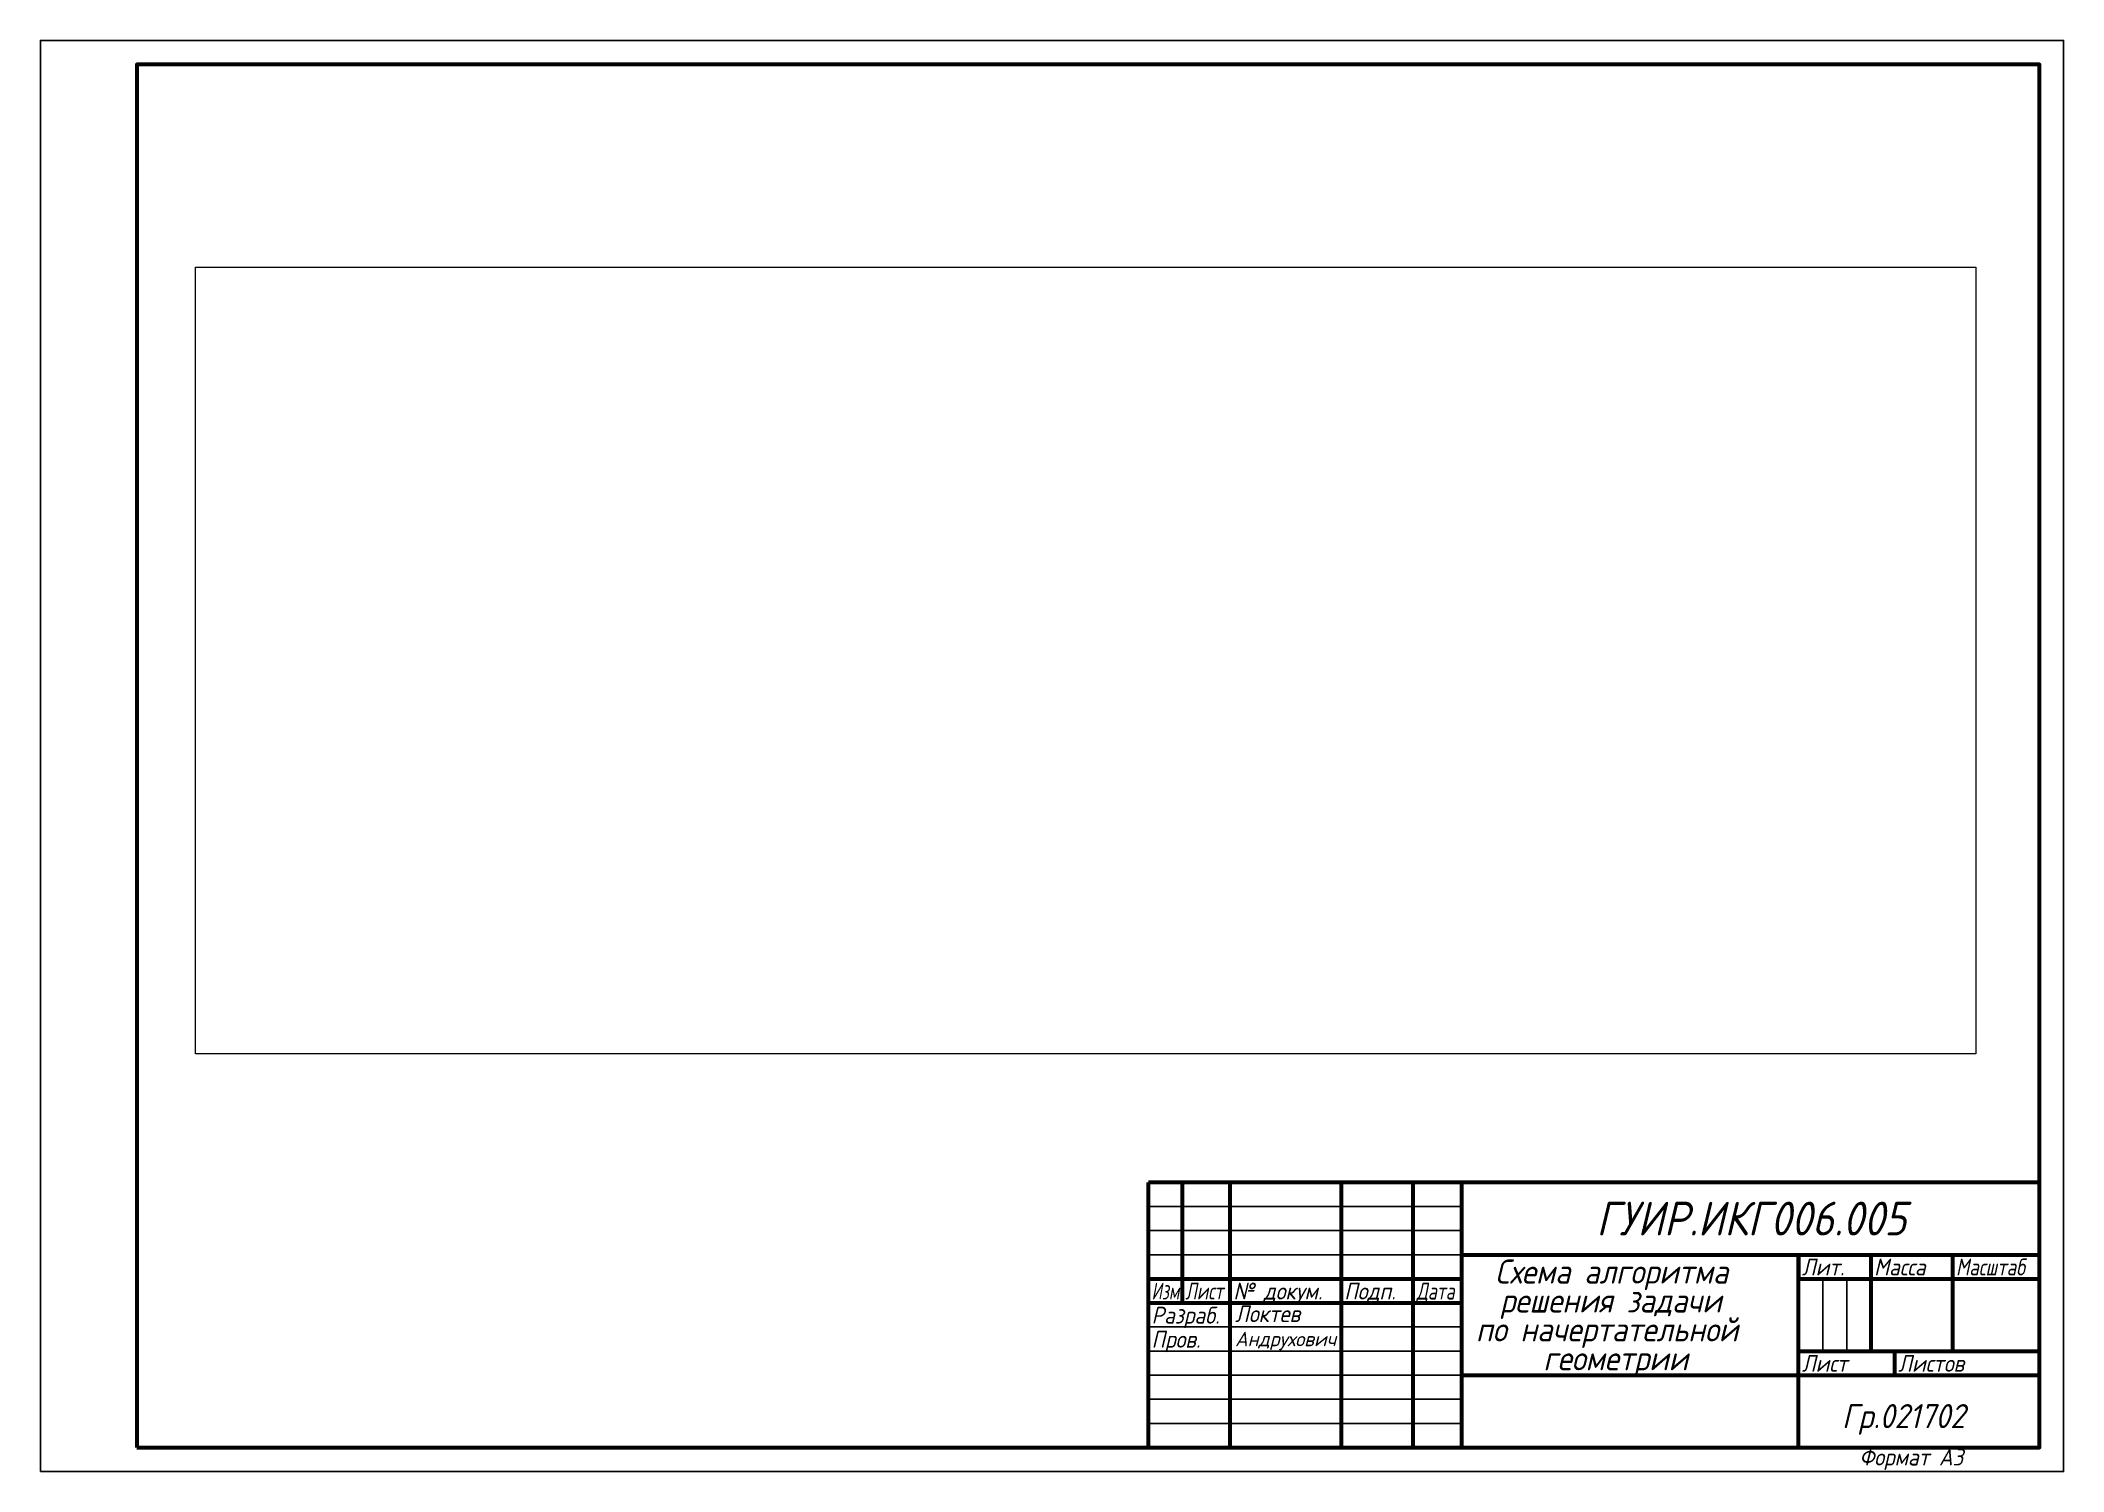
# Model space of a CAD drawing. Header units: millimetres. Extents: x 0 to 420, y 0 to 297.
import ezdxf
from ezdxf.enums import TextEntityAlignment as Align

# ---------------------------------------------------------------- set-up
doc = ezdxf.new("R2010")
doc.units = ezdxf.units.MM
doc.header["$LTSCALE"] = 0.5
doc.layers.get('0').update_dxf_attribs({"lineweight": 60})
doc.layers.get('Defpoints').update_dxf_attribs({"color": 5})
doc.layers.add('4-текст', color=7, linetype='Continuous', true_color=0x00ad00)
doc.styles.get("Standard").update_dxf_attribs({"font": 'isocpeui.ttf', "width": 0.9})
picture_1 = doc.add_image_def('image1.png', size_in_pixel=(1136, 502))

msp = doc.modelspace()

# ---------------------------------------------------------------- linework, layer by layer
at = {"lineweight": 60}
for p, q in [((415, 60), (230, 60)), ((230, 5), (230, 60)), ((237, 60), (237, 35)), ((247, 5), (247, 60)), ((270, 60), (270, 5)), ((285, 5), (285, 60)), ((295, 60), (295, 5)), ((295, 45), (415, 45)), ((365, 5), (365, 45)), ((380, 45), (380, 25)), ((397, 25), (397, 45)), ((230, 40), (295, 40)), ((365, 40), (415, 40)), ((230, 35), (295, 35)), ((365, 25), (415, 25)), ((385, 20), (385, 25)), ((295, 20), (415, 20))]:
    msp.add_line(p, q, dxfattribs=at)
at = {"lineweight": -3}
for p, q in [((230, 55), (295, 55)), ((230, 50), (295, 50)), ((230, 45), (295, 45)), ((370, 25), (370, 40)), ((375, 40), (375, 25)), ((230, 30), (295, 30)), ((230, 25), (295, 25)), ((230, 20), (295, 20)), ((230, 15), (295, 15)), ((230, 10), (295, 10))]:
    msp.add_line(p, q, dxfattribs=at)
msp.add_line((365, 45), (365, 40))
at = {"lineweight": 60}
msp.add_lwpolyline([(20, 5), (415, 5), (415, 292), (20, 292)], close=True, dxfattribs=at)
at = {"layer": 'Defpoints'}
msp.add_lwpolyline([(0, 0), (420, 0), (420, 297), (0, 297)], close=True, dxfattribs=at)

# ---------------------------------------------------------------- texts
at = {"lineweight": -3, "width": 0.9}
msp.add_text('Формат А3', height=3.5, dxfattribs=at).set_placement((377.6, 1.25))
at = {"layer": '4-текст', "width": 0.9}
for s, height, p in [('ГУИР.ИКГ006.005', 7, (323, 49)), ('Схема алгоритма', 5, (302, 39)), ('Локтев', 3.5, (248, 31)), ('решения задачи', 5, (303, 33)), ('по начертательной', 5, (298, 27)), ('геометрии', 5, (312, 21)), ('Гр.021702', 5, (374, 9))]:
    msp.add_text(s, height=height, dxfattribs=at).set_placement(p)
at = {"layer": '4-текст', "lineweight": -3}
for s, width, p in [('Лит.', 0.9, (365.67, 40.7)), ('Масса', 0.9, (380.67, 40.7)), ('Масштаб', 0.8, (397.67, 40.7)), ('Изм.', 0.7, (230.67, 35.7)), ('Лист', 0.75, (237.67, 35.7)), ('№ докум.', 0.9, (247.67, 35.7)), ('Подп.', 0.9, (270.67, 35.7)), ('Дата', 0.75, (285.67, 35.7)), ('Разраб.', 0.9, (230.67, 30.7)), ('Пров.', 0.9, (230.67, 25.7)), ('Лист', 0.9, (365.67, 20.7)), ('Листов', 0.9, (385.67, 20.7))]:
    msp.add_text(s, height=3.5, dxfattribs=dict(at, width=width)).set_placement(p)
at = {"layer": '4-текст', "width": 0.930326}
msp.add_text('Андрухович', height=3, dxfattribs=at).set_placement((248, 26), (269, 26), align=Align.FIT)

# ---------------------------------------------------------------- pictures from other files: only their frames are drawn
at = {"lineweight": 0}
image = msp.add_image(picture_1, insert=(32.22, 86.68), size_in_units=(369.54, 163.3), dxfattribs=at)
image.dxf.flags = 7

doc.saveas('drawing.dxf')
